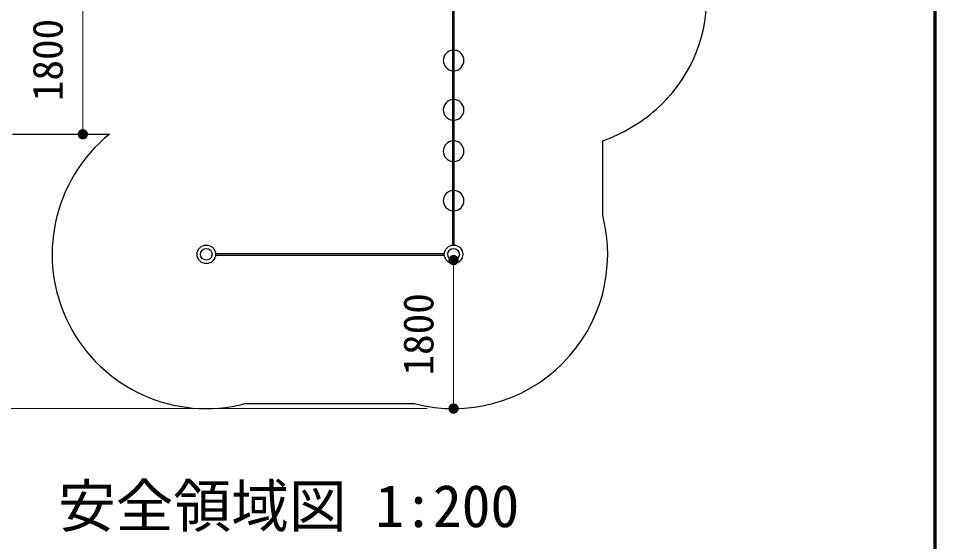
# Model space of a CAD drawing. Units: millimetres on the paper, enlarged 60 times, with parts at other scales. Extents: x 900 to 24300, y 900 to 16920.
# Drawn here: x 20965 to 24300, y 3363 to 5266 of the extents above; entities that cross this region are included whole.
import ezdxf
from ezdxf.enums import TextEntityAlignment as Align

# ---------------------------------------------------------------- set-up
doc = ezdxf.new("R2010")
doc.units = ezdxf.units.MM
doc.header["$LTSCALE"] = 60
for name, color, linetype, lineweight in [('D-STR-1', 1, 'Continuous', 25), ('D-STR-DIM', 7, 'Continuous', 13), ('D-STR-TXT', 7, 'Continuous', 13), ('D-TTL', 7, 'Continuous', 70)]:
    doc.layers.add(name, color=color, linetype=linetype, lineweight=lineweight)
doc.styles.add('ＭＳ ゴシック', font='')
doc.styles.get('ＭＳ ゴシック').set_extended_font_data('MS Gothic')

# ---------------------------------------------------------------- blocks, each defined once
blk = doc.blocks.new('filled_dot')
at = {"color": 0, "linetype": 'Continuous', "lineweight": -2, "const_width": 1.25}
blk.add_lwpolyline([(-0.625, 0, 1), (0.625, 0, 1)], format="xyb", close=True, dxfattribs=at)

msp = doc.modelspace()

# ---------------------------------------------------------------- linework, layer by layer
at = {"layer": 'D-STR-1'}
for p, q in [((22546.36, 4441.41), (22546.36, 5294.68)), ((22551.76, 4441.41), (22551.76, 5294.68)), ((20944.36, 4844.27), (21296.7, 4844.27)), ((23091.76, 4549.77), (23091.76, 4820.42)), ((21682.7, 4410.47), (22515.42, 4410.47)), ((21682.7, 4405.07), (22515.42, 4405.07)), ((21791.06, 3865.07), (22407.06, 3865.07))]:
    msp.add_line(p, q, dxfattribs=at)
for centre, radius in [((21649.06, 4407.77), 33.75), ((22549.06, 4407.77), 33.75), ((21649.06, 4407.77), 20.97), ((22549.06, 4407.77), 20.97)]:
    msp.add_circle(centre, radius, dxfattribs=at)
for centre, radius, start, end in [((22930.44, 5340.77), 540, 311.24846, 360), ((22549.06, 5112.77), 37.5, 94.12887, 265.87113), ((22549.06, 5112.77), 37.5, 274.12887, 85.87113), ((22549.06, 4932.77), 37.5, 94.12887, 265.87113), ((22549.06, 4932.77), 37.5, 274.12887, 85.87113), ((22890.08, 5386.79), 601.21, 289.5999, 311.24846), ((21649.06, 4407.77), 560.97, 128.91156, 284.663), ((22549.06, 4782.77), 37.5, 94.12887, 265.87113), ((22549.06, 4782.77), 37.5, 274.12887, 85.87113), ((22549.06, 4602.77), 37.5, 94.12887, 265.87113), ((22549.06, 4602.77), 37.5, 274.12887, 85.87113), ((22549.06, 4407.77), 560.97, 255.337, 14.663)]:
    msp.add_arc(centre, radius, start, end, dxfattribs=at)
at = {"layer": 'D-STR-DIM'}
for p, q in [((21199.83, 5384.27), (21199.83, 4844.27)), ((22549.06, 4386.8), (22549.06, 3846.8)), ((22453.06, 3846.8), (19770.98, 3846.8))]:
    msp.add_line(p, q, dxfattribs=at)
at = {"layer": 'D-TTL'}
msp.add_lwpolyline([(900, 900), (900, 16920), (24300, 16920), (24300, 900)], close=True, dxfattribs=at)

# ---------------------------------------------------------------- block references
at = {"layer": 'D-STR-DIM', "xscale": 15, "yscale": 15}
for p, rotation in [((21199.83, 4844.27), 90), ((22549.06, 4386.8), 270), ((22549.06, 3846.8), 90)]:
    msp.add_blockref('filled_dot', p, dxfattribs=dict(at, rotation=rotation))

# ---------------------------------------------------------------- texts
at = {"layer": 'D-STR-DIM', "style": 'ＭＳ ゴシック'}
for p in [(21071.56, 5114.27), (22420.79, 4116.8)]:
    msp.add_text('1800', height=110, rotation=90, dxfattribs=at).set_placement(p, align=Align.MIDDLE_CENTER)
at = {"layer": 'D-STR-TXT', "style": 'ＭＳ ゴシック'}
msp.add_text('安全領域図 1:200', height=154, dxfattribs=at).set_placement((21109.3, 3369.6), align=Align.BOTTOM_LEFT)

doc.saveas('drawing.dxf')
